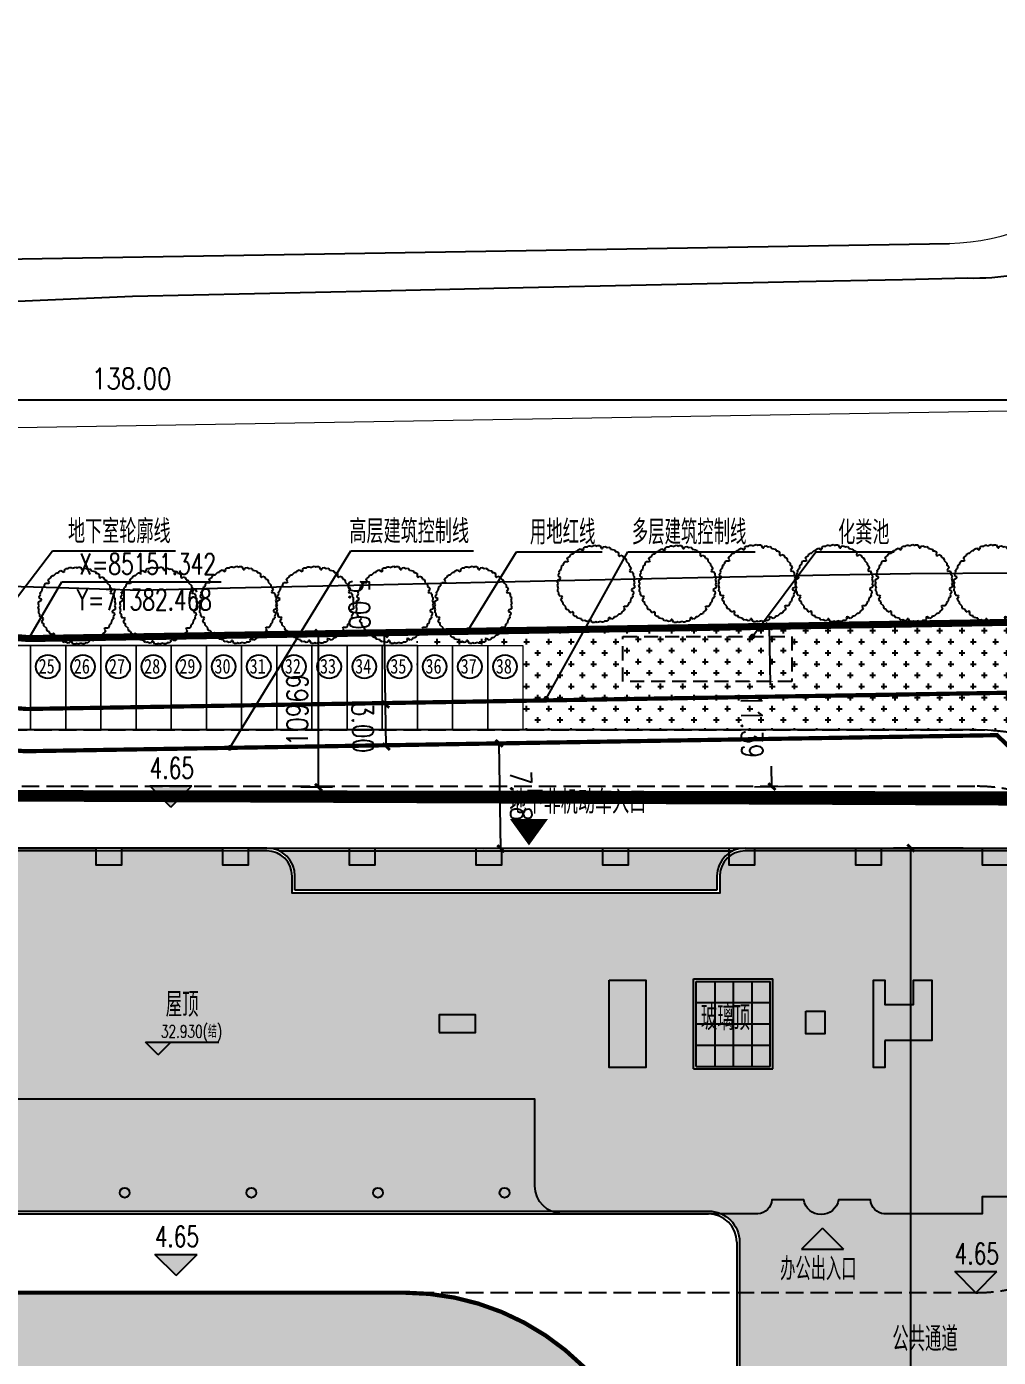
# Model space of a CAD drawing. Header units: metres. Extents: x 71066629 to 71645179, y 84793221 to 85208804.
# Drawn here: x 71382317 to 71451394, y 85100261 to 85194831 of the extents above; entities that cross this region are included whole.
import ezdxf

# ---------------------------------------------------------------- set-up
doc = ezdxf.new("R2010")
doc.units = ezdxf.units.M
doc.header["$LTSCALE"] = 1000
for name, pattern in [('ACAD_ISO04W100', [30, 24, -3, 0, -3]), ('CENTER', [50.800000000000004, 31.75, -6.35, 6.35, -6.35]), ('DASH', [0.35, 0.25, -0.1]), ('DASHED', [19.049999999999997, 12.7, -6.35]), ('DASHEDX2', [1.5, 1, -0.5]), ('HIDDENX2', [19.049999999999997, 12.7, -6.35])]:
    doc.linetypes.add(name, pattern=pattern)
for name, color, linetype in [('A_CUR_GLAZE', 123, 'Continuous'), ('A_N_DIM_ELEV', 3, 'Continuous'), ('A_N_DIM_LEAD', 3, 'Continuous'), ('A_N_PUB_TEXT', 7, 'Continuous'), ('A_OTHER_MEMBER', 134, 'Continuous'), ('A_ROOF_2', 136, 'Continuous'), ('A_SITEP_PLANT', 85, 'Continuous'), ('A_SITEP_TEX_2', 7, 'Continuous'), ('DIM_COOR', 3, 'Continuous'), ('G-ANNO-DIMS', 3, 'Continuous'), ('G-ANNO-LEVL', 3, 'Continuous'), ('G-ANNO-TEXT', 7, 'Continuous'), ('G-BLDG-HIGH', 1, 'Continuous'), ('G-BLDG-MULT', 1, 'Continuous'), ('G-BLDG-OTLN', 2, 'Continuous'), ('G-BLDG-ROOF', 34, 'Continuous'), ('G-BSMT-OTLN', 5, 'HIDDENX2'), ('G-FRIE-FLWL', 6, 'Continuous'), ('G-PLTG', 105, 'Continuous'), ('G-SDWK', 157, 'Continuous'), ('G-SITE-PROP', 1, 'Continuous'), ('G-STRU', 134, 'Continuous'), ('G_DRIV_ROAD', 145, 'Continuous'), ('G_H_252', 252, 'Continuous'), ('G_H_253', 253, 'Continuous'), ('G_N_GUIDES', 3, 'DASH'), ('G_N_PUB_TEXT', 7, 'Continuous'), ('PUB_DIM', 3, 'Continuous'), ('PUB_TEXT', 7, 'Continuous')]:
    doc.layers.add(name, color=color, linetype=linetype)
for name, color, linetype, lineweight in [('G-PARG', 35, 'Continuous', 13), ('G-ROAD-CNTR', 24, 'DASHED', 13), ('G-ROAD-园区', 175, 'Continuous', 13), ('G-ROAD-市政', 1, 'Continuous', 13)]:
    doc.layers.add(name, color=color, linetype=linetype, lineweight=lineweight)
doc.styles.add('_TCH_DIM', font='SIMPLEX', dxfattribs={"bigfont": 'GBCBIG'})
doc.styles.add('dim_font', font='SIMPLEX.shx', dxfattribs={"width": 0.8})
doc.styles.add('GAD A', font='$ gad e.shx', dxfattribs={"width": 0.7, "bigfont": '$ gad c.shx'})
doc.styles.get("Standard").update_dxf_attribs({"font": 'txt', "bigfont": 'gbcbig.shx'})
doc.styles.add('黑体', font='simhei.ttf', dxfattribs={"width": 0.8})
doc.dimstyles.new('DIMN1', dxfattribs={"dimscale": 0.005, "dimtxt": 300, "dimasz": 100, "dimexe": 250, "dimexo": 300, "dimgap": 150, "dimtad": 1, "dimzin": 0, "dimdsep": 46, "dimtxsty": 'dim_font', "dimblk": 'ARCHTICK', "dimcen": 0.09, "dimclrt": 7, "dimazin": 2, "dimtfac": 1, "dimtdec": 0, "dimtix": 1, "dimtmove": 2, "dimatfit": 3, "dimldrblk": 'ARCHTICK', "dimfxl": 1, "dimtolj": 1, "dimtzin": 0, "dimarcsym": 0})
doc.dimstyles.new('DIMN500', dxfattribs={"dimscale": 5, "dimtxt": 300, "dimasz": 100, "dimexe": 250, "dimexo": 300, "dimgap": 150, "dimtad": 1, "dimdec": 0, "dimzin": 0, "dimdsep": 46, "dimtxsty": 'dim_font', "dimblk": 'ARCHTICK', "dimcen": 0.09, "dimclrt": 7, "dimazin": 2, "dimtfac": 1, "dimtdec": 0, "dimtix": 1, "dimtmove": 2, "dimatfit": 3, "dimldrblk": 'ARCHTICK', "dimtolj": 1, "dimtzin": 0, "dimarcsym": 0})

# ---------------------------------------------------------------- blocks, each defined once
blk = doc.blocks.new('A$C237376EB')
at = {"layer": 'G-ROAD-CNTR', "linetype": 'ACAD_ISO04W100'}
blk.add_line((904.5850735462882, 755.837459716), (556.9725341087906, 750.0877919807244), dxfattribs=at)
at = {"layer": 'G-ROAD-市政', "linetype": 'Continuous'}
for p, q in [((682.8556100966525, 764.1715960779838), (870.6062566461042, 767.2770762096334)), ((775.1142160408344, 741.6943120988726), (805.1597276482207, 739.190868021702)), ((875.1501540859026, 740.3485411520087), (805.1597276482207, 739.190868021702))]:
    blk.add_line(p, q, dxfattribs=at)
blk.add_arc((870.3581838324753, 782.2750247319927), 15, 270.9476118900557, 1.548425284363142, dxfattribs=at)
blk = doc.blocks.new('23423535')
at = {"layer": 'A_CUR_GLAZE'}
for p, q in [((3355868.114645113, -499041.480060285), (3362268.114645115, -499041.480060285)), ((3355868.114645113, -499041.4800602943), (3355868.114645118, -504681.4800602878)), ((3356048.114645114, -499241.480060285), (3362088.114645114, -499241.480060285)), ((3356048.114645114, -499241.480060285), (3356048.114645119, -504501.4800602878)), ((3357558.114645114, -499241.4800602854), (3357558.114645115, -504501.4800602864)), ((3359068.114645114, -499241.480060285), (3359068.114645114, -504501.4800602878)), ((3360578.114645113, -499241.4800602836), (3360578.114645113, -504501.4800602864)), ((3362088.114645114, -499241.480060285), (3362088.11464512, -504501.4800602878)), ((3362268.114645115, -499041.480060285), (3362268.114645121, -504681.4800602878)), ((3362088.114645115, -500556.4800602845), (3355999.176334032, -500556.4800602901)), ((3362088.114645117, -501871.480060284), (3356048.114645116, -501871.4800602896)), ((3362088.114645118, -503186.4800602831), (3355999.176334033, -503186.4800602887)), ((3355868.114645118, -504681.4800602878), (3362268.114645118, -504681.4800602878)), ((3356048.114645119, -504501.4800602878), (3362088.114645117, -504501.4800602878))]:
    blk.add_line(p, q, dxfattribs=at)
blk = doc.blocks.new('20130417-2#')
at = {"layer": 'G_H_252', "linetype": 'ByBlock'}
blk.add_hatch(color=256, dxfattribs=at).paths.add_polyline_path([(-26500.00000000373, 79699.99999999988, -0.4142135623730951), (-24300.00000000373, 77499.99999999988), (-24300.00000000373, 43999.99999999988, 0.414213562373095), (-22500.00000000373, 42199.99999999988), (-21299.99999969079, 42199.99999999988), (-21299.9999996908, 20799.99999999988), (-22500.00000000373, 20799.99999999988, 0.414213562373095), (-24300.00000000373, 18999.99999999988), (-24300.00000000373, 9099.99999999594), (-16299.99999999814, 9099.99999999594), (-16299.99999999814, 9939.999999995925), (-5699.999999998137, 9939.999999995925), (-5699.999999998137, 9099.999999995925), (1299.999999996289, 9099.999999995911), (1299.999999996275, 18999.99999999988, 0.414213562373095), (-500.0000000037253, 20799.99999999988), (-1700.00000031665, 20799.99999999988), (-1700.00000031665, 42199.99999999988), (-500.0000000037253, 42199.99999999988, 0.414213562373095), (1299.999999996275, 43999.99999999988), (1299.999999996275, 103499.9999999999, 0.414213562373095), (-500.0000000037253, 105299.9999999999), (-23900, 105299.9999999999, 0.414213562373095), (-25700, 103499.9999999999), (-25700, 102299.9999999999), (-56100, 102299.9999999999), (-56100, 103499.9999999999, 0.414213562373095), (-57900, 105299.9999999999), (-126400.0000000005, 105299.9999999999), (-126400.0000000005, 98300.00000000047), (-125159.9999999953, 98300.00000000047), (-125159.9999999958, 87699.99999999965), (-126400.0000000005, 87699.99999999988), (-126400.0000000005, 79699.99999999988)])
at = {"layer": 'G_H_253'}
h = blk.add_hatch(color=256, dxfattribs=at)
h.dxf.hatch_style = 1
h.paths.add_polyline_path([(-25900, 102499.9999999999), (-25900, 103499.9999999999, -0.2874919409686585), (-24771.77978870814, 105299.9999999999), (-57028.22021129187, 105299.9999999999, -0.2874919409686587), (-55900, 103499.9999999999), (-55900, 102499.9999999999)])
at = {"layer": 'A_N_DIM_ELEV'}
for p, q in [((-65622.76012680586, 90809.12622606696), (-66522.76012680586, 91709.12622606696)), ((-66522.76012680586, 91709.12622606696), (-61321.37093466613, 91709.12622606696)), ((-65622.76012680586, 90809.12622606696), (-64722.76012680586, 91709.12622606696))]:
    blk.add_line(p, q, dxfattribs=at)
at = {"layer": 'A_ROOF_2'}
for points in [[(-33569.99999999814, 96099.99999999139), (-30970, 96099.99999999139), (-30970, 89899.9999999915), (-33569.99999999814, 89899.9999999915)], [(-45660, 92400.0000000014), (-43060, 92400.0000000014), (-43060, 93640.00000000012), (-45660, 93640.00000000012)], [(-19590, 93900.00000000105), (-18229.99999995716, 93900.00000000105), (-18229.99999995716, 92300.00000000198), (-19590, 92300.00000000198)]]:
    blk.add_lwpolyline(points, close=True, dxfattribs=at)
blk.add_lwpolyline([(-13980, 91820.00000000105), (-13980, 89899.99999999942), (-14780, 89899.99999999942), (-14780, 96099.99999999988), (-13980, 96099.99999999988), (-13980, 94380.00000000151), (-11940.00000000186, 94380.00000000151), (-11940.00000000186, 96099.99999999965), (-10620, 96099.99999999965), (-10620, 91820.00000000105), (-13980, 91820.00000000105)], dxfattribs=at)
at = {"layer": 'G-BLDG-OTLN'}
for points in [[(-77200, 105500), (-70050, 105500), (-70050, 104299.9999999255), (-68200, 104300), (-68200, 105500), (-61050, 105500), (-61050, 104299.9999999255), (-59200, 104300), (-59200, 105500), (-52050, 105500), (-52050, 104299.9999999255), (-50200, 104300), (-50200, 105500), (-43050, 105500.0000000149), (-43050, 104299.9999999255), (-41200, 104300.0000000149), (-41200, 105500.0000000149), (-34050, 105500.0000000149), (-34050, 104299.9999999255), (-32200, 104300.0000000149), (-32200, 105500.0000000149), (-25050, 105500.0000000149), (-25050, 104299.9999999255), (-23200, 104300.0000000149), (-23200, 105500.0000000149), (-16050, 105500.0000000149), (-16050, 104299.9999999255), (-14200, 104300.0000000149), (-14200, 105500.0000000149), (-7050, 105500.0000000149), (-7050, 104300.0000000149), (-5200, 104300.0000000149)], [(-57900, 105500), (-52050, 105500), (-52049.9999999553, 104299.9999999255), (-50200, 104299.9999999255), (-50200, 105500), (-43050, 105500), (-43049.9999999553, 104299.9999999255), (-41200, 104299.9999999255), (-41200, 105500.0000000149), (-34050, 105500.0000000149), (-34049.9999999553, 104299.9999999255), (-32200, 104300.0000000149), (-32200, 105500.0000000149), (-25050, 105500.0000000149), (-25050, 105136.3068172038)]]:
    blk.add_lwpolyline(points, dxfattribs=at)
blk.add_lwpolyline([(-5200, 80700.0000000894), (-7050, 80700.0000000894), (-7050, 79500.0000000894), (-13994.9999999404, 79500.0000000894), (-14005, 79500.0000000894, -0.3755861020763782), (-14999.98749992251, 80495.0000000745), (-14999.98749992251, 80500.00000016391), (-17266.10373207927, 80500.00000014901, -0.8509629433967594), (-19733.89626792073, 80500.00000014901), (-22000.01250007749, 80500.00000014901, -0.3770767298598314), (-22995, 79500.0125001669), (-36844.9999999404, 79500.00000016391), (-36855, 79500.0000000149, -0.4127476388663669), (-38849.99374999106, 81495.0000000894), (-38849.99374999106, 87650.0000000894), (-88150, 87650.0000000894)], format="xyb", dxfattribs=at)
for centre in [(-68000, 81000), (-59000, 81000), (-50000, 81000), (-41000, 81000)]:
    blk.add_circle(centre, 350, dxfattribs=at)
at = {"layer": 'G-BLDG-ROOF'}
for p, q in [((-57900, 105499.9999999999), (-139459.882970823, 105499.9999999999)), ((-57900, 105499.9999999999), (-23900, 105499.9999999999)), ((-57028.22021129169, 105299.9999999999), (-24771.77978870831, 105299.9999999999)), ((-23900, 105499.9999999999), (-500.0000000037253, 105499.9999999999)), ((-55900, 102499.9999999999), (-55900, 103499.9999999999)), ((-25900, 103499.9999999999), (-25900, 102499.9999999999)), ((-25900, 102499.9999999999), (-55900, 102499.9999999999)), ((-134500, 79499.99999999988), (-26500.00000000373, 79499.99999999988)), ((-24500.00000000373, 77499.99999999988), (-24500.00000000373, 43999.99999999988))]:
    blk.add_line(p, q, dxfattribs=at)
blk.add_lwpolyline([(-500.0000000037253, 105299.9999999999), (-23900, 105299.9999999999, 0.414213562373095), (-25700, 103499.9999999999), (-25700, 102299.9999999999), (-56100, 102299.9999999999), (-56100, 103499.9999999999, 0.414213562373095), (-57900, 105299.9999999999), (-139459.882970823, 105299.9999999999, 0.5208883048473457), (-142090.0528667178, 101539.6842609107), (-136615.3987647705, 86545.3758024968, -0.08774332942907061), (-136300, 84761.93228704704), (-136300, 81499.99999999988, 0.414213562373095), (-134500, 79699.99999999988), (-26500.00000000373, 79699.99999999988, -0.4142135623730951), (-24300.00000000373, 77499.99999999988), (-24300.00000000373, 43999.99999999988, 0.414213562373095)], format="xyb", dxfattribs=at)
for centre, start, end in [((-57900, 103499.9999999999), 0, 90), ((-23900, 103499.9999999999), 90, 180), ((-26500.00000000373, 77499.99999999988), 0, 90)]:
    blk.add_arc(centre, 2000, start, end, dxfattribs=at)
at = {"linetype": 'ByBlock', "rotation": 90}
blk.add_blockref('23423535', (-526621.4800602864, -3266068.114645121), dxfattribs=at)
at = {"layer": 'A_N_PUB_TEXT', "linetype": 'ByBlock', "style": 'GAD A', "width": 0.7}
for s, p in [('屋顶', (-65084.64808874391, 93502.47782067198)), ('玻璃顶', (-27043.07302941009, 92550.00000000012))]:
    blk.add_text(s, height=1750, dxfattribs=at).set_placement(p)
at = {"layer": 'PUB_TEXT', "style": '_TCH_DIM', "width": 0.7058823529411765}
blk.add_text('32.930(结)', height=892.5, dxfattribs=at).set_placement((-65429.53972454369, 92024.12622606696))
blk = doc.blocks.new('BRANCHD', base_point=(0.5, 0.5))
for p, q in [((0.9505596254410227, 0.743297436128509), (0.9314632446002771, 0.7538736432298557)), ((0.9620405252218217, 0.6940026134366691), (0.9505596254410227, 0.743297436128509)), ((0.9742183128197739, 0.6874965599933831), (0.9620405252218217, 0.6940026134366691)), ((0.9697365129869726, 0.5872572432749065), (0.9936420849502089, 0.5940171824764761)), ((0.9697365129869726, 0.5708106159599874), (0.9697365129869726, 0.5872572432749065)), ((1.008048233500921, 0.5502635966295678), (0.9697365129869726, 0.5708106159599874)), ((0.9865236434099081, 0.6682046705638996), (0.9742183128197739, 0.6874965599933831)), ((0.9820690817241038, 0.647302361335638), (0.9865236434099081, 0.6682046705638996)), ((0.9972671223133035, 0.6196268809602271), (0.9820690817241038, 0.647302361335638)), ((0.9936420849502089, 0.5940171824764761), (0.9972671223133035, 0.6196268809602271)), ((1.008135802567131, 0.5200449615237905), (1.008048233500921, 0.5502635966295678)), ((0.9984505427080577, 0.5038736432298557), (1.008135802567131, 0.5200449615237905))]:
    blk.add_line(p, q)
blk = doc.blocks.new('A$C203C35CE')
at = {"layer": 'A_SITEP_PLANT', "extrusion": (0, 0, -1), "yscale": 2981.739130434784, "zscale": -2981.739130434782}
for xscale, rotation in [(2981.739130434763, 60.00000000017639), (2981.739130434794, 30.00000000017587), (2981.739130434784, 90), (2981.739130434768, 120.0000000001762), (2981.739130434778, 150.0000000001759), (2981.739130434778, 330.0000000001759), (2981.739130434755, 180.0000000001761), (2981.739130434768, 300.0000000001762), (2981.739130434794, 210.0000000001758), (2981.739130434784, 270), (2981.739130434763, 240.0000000001764)]:
    blk.add_blockref('BRANCHD', (-1526.186619581713, 1526.186955187266), dxfattribs=dict(at, xscale=xscale, rotation=rotation))
at = {"layer": 'A_SITEP_PLANT', "extrusion": (0, 0, -1), "xscale": 2981.739130434755, "yscale": 2981.739130434784, "zscale": -2981.739130434782}
blk.add_blockref('BRANCHD', (-1526.186619581713, 1526.186955187266), dxfattribs=at)
blk = doc.blocks.new('_ARCHTICK')
at = {"color": 0, "linetype": 'ByBlock', "const_width": 0.4}
blk.add_lwpolyline([(-0.5, -0.5), (0.5, 0.5)], dxfattribs=at)
blk = doc.blocks.new('*D79')
at = {"layer": 'Defpoints', "color": 0, "transparency": 16777216}
for p in [(71403067.61440131, 85151748.5), (71405569.49999999, 85151748.5), (71405569.50006823, 85140779.34326395)]:
    blk.add_point(p, dxfattribs=at)
at = {"layer": 'PUB_DIM', "color": 0, "lineweight": -2, "transparency": 16777216}
for p, q in [((71404069.49999999, 85151748.5), (71401817.61440131, 85151748.5)), ((71403067.61440131, 85140779.34326395), (71403067.61440131, 85151748.5)), ((71404069.50006823, 85140779.34326395), (71401817.61440131, 85140779.34326395))]:
    blk.add_line(p, q, dxfattribs=at)
at = {"layer": 'PUB_DIM', "color": 0, "lineweight": -2, "transparency": 16777216, "xscale": 500, "yscale": 500, "zscale": 500}
for p, rotation in [((71403067.61440131, 85151748.5), 90), ((71403067.61440131, 85140779.34326395), 270)]:
    blk.add_blockref('_ARCHTICK', p, dxfattribs=dict(at, rotation=rotation))
at = {"layer": 'PUB_DIM', "color": 7, "transparency": 16777216, "insert": (71401567.6144013, 85146263.92163199), "char_height": 1500, "attachment_point": 5, "rotation": 90, "style": 'dim_font'}
blk.add_mtext('\\A1;10969', dxfattribs=at)
blk = doc.blocks.new('*D127')
at = {"layer": 'Defpoints', "color": 0, "transparency": 16777216}
for p in [(71445181.16529281, 85136459.32458436), (71450401.91788973, 85136459.32458436), (71450401.91788973, 85025256.38287933)]:
    blk.add_point(p, dxfattribs=at)
at = {"layer": 'G-ANNO-DIMS', "color": 0, "lineweight": -2, "transparency": 16777216}
for p, q in [((71448901.91788973, 85136459.32458436), (71443931.16529281, 85136459.32458436)), ((71445181.16529281, 85025256.38287933), (71445181.16529281, 85136459.32458436)), ((71448901.91788973, 85025256.38287933), (71443931.16529281, 85025256.38287933))]:
    blk.add_line(p, q, dxfattribs=at)
at = {"layer": 'G-ANNO-DIMS', "color": 0, "lineweight": -2, "transparency": 16777216, "xscale": 500, "yscale": 500, "zscale": 500}
for p, rotation in [((71445181.16529281, 85136459.32458436), 90), ((71445181.16529281, 85025256.38287933), 270)]:
    blk.add_blockref('_ARCHTICK', p, dxfattribs=dict(at, rotation=rotation))
at = {"layer": 'G-ANNO-DIMS', "color": 7, "transparency": 16777216, "insert": (71443681.1652928, 85080857.85373187), "char_height": 1500, "attachment_point": 5, "rotation": 90, "style": 'dim_font'}
blk.add_mtext('\\A1;111.20', dxfattribs=at)
blk = doc.blocks.new('*D133')
at = {"layer": 'Defpoints', "color": 0, "transparency": 16777216}
for p in [(71458791.47966082, 85168309.62203124), (71320791.4851865, 85131923.98692816), (71458791.47966082, 85131923.98692751)]:
    blk.add_point(p, dxfattribs=at)
at = {"layer": 'G-ANNO-DIMS', "color": 0, "lineweight": -2, "transparency": 16777216}
for p, q in [((71320791.4851865, 85133423.98692816), (71320791.4851865, 85169559.62203124)), ((71458791.47966082, 85133423.98692751), (71458791.47966082, 85169559.62203124)), ((71320791.4851865, 85168309.62203124), (71458791.47966082, 85168309.62203124))]:
    blk.add_line(p, q, dxfattribs=at)
at = {"layer": 'G-ANNO-DIMS', "color": 0, "lineweight": -2, "transparency": 16777216, "xscale": 500, "yscale": 500, "zscale": 500, "rotation": 180}
blk.add_blockref('_ARCHTICK', (71320791.4851865, 85168309.62203124), dxfattribs=at)
at = {"layer": 'G-ANNO-DIMS', "color": 0, "lineweight": -2, "transparency": 16777216, "xscale": 500, "yscale": 500, "zscale": 500}
blk.add_blockref('_ARCHTICK', (71458791.47966082, 85168309.62203124), dxfattribs=at)
at = {"layer": 'G-ANNO-DIMS', "color": 7, "transparency": 16777216, "insert": (71389791.48242366, 85169809.62203124), "char_height": 1500, "attachment_point": 5, "style": 'dim_font'}
blk.add_mtext('\\A1;138.00', dxfattribs=at)
blk = doc.blocks.new('*D137')
at = {"layer": 'Defpoints', "color": 0, "transparency": 16777216}
for p in [(71415907.35814925, 85143893.76982181), (71418844.31747927, 85143942.34495716), (71418968.0811023, 85136459.32458438)]:
    blk.add_point(p, dxfattribs=at)
at = {"layer": 'G-ANNO-DIMS', "color": 0, "lineweight": -2, "transparency": 16777216}
for p, q in [((71417344.52259754, 85143917.53945896), (71414657.52908114, 85143873.09857331)), ((71416031.12177229, 85136410.74944903), (71415907.35814925, 85143893.76982181)), ((71417468.28622057, 85136434.51908618), (71414781.29270418, 85136390.07820053))]:
    blk.add_line(p, q, dxfattribs=at)
at = {"layer": 'G-ANNO-DIMS', "color": 0, "lineweight": -2, "transparency": 16777216, "xscale": 500, "yscale": 500, "zscale": 500}
for p, rotation in [((71415907.35814925, 85143893.76982181), 90.94754342820517), ((71416031.12177229, 85136410.74944903), 270.9475434282052)]:
    blk.add_blockref('_ARCHTICK', p, dxfattribs=dict(at, rotation=rotation))
at = {"layer": 'G-ANNO-DIMS', "color": 7, "transparency": 16777216, "insert": (71417469.03484249, 85140177.06513362), "char_height": 1500, "attachment_point": 5, "rotation": 270.94754342820517, "style": 'dim_font'}
blk.add_mtext('\\A1;7.48', dxfattribs=at)
blk = doc.blocks.new('*D142')
at = {"layer": 'Defpoints', "color": 0, "transparency": 16777216}
for p in [(71432371.03231393, 85152167.0747375), (71435105.29360223, 85152212.30064891), (71432559.39051116, 85140779.34343185)]:
    blk.add_point(p, dxfattribs=at)
at = {"layer": 'G-ANNO-DIMS', "color": 0, "lineweight": -2, "transparency": 16777216}
for p, q in [((71433870.82716617, 85152191.88201888), (71436355.12264577, 85152232.97338338)), ((71435105.29360223, 85152212.30064891), (71435173.90957479, 85148063.92659168)), ((71435293.65179947, 85140824.56934325), (71435269.59480292, 85142279.00359021)), ((71434059.1853634, 85140804.15071322), (71436543.48084301, 85140845.24207772))]:
    blk.add_line(p, q, dxfattribs=at)
at = {"layer": 'G-ANNO-DIMS', "color": 0, "lineweight": -2, "transparency": 16777216, "xscale": 500, "yscale": 500, "zscale": 500}
for p, rotation in [((71435105.29360223, 85152212.30064891), 90.9476115493919), ((71435293.65179947, 85140824.56934325), 270.9476115493919)]:
    blk.add_blockref('_ARCHTICK', p, dxfattribs=dict(at, rotation=rotation))
at = {"layer": 'G-ANNO-DIMS', "color": 7, "transparency": 16777216, "insert": (71433868.4111162, 85145149.08022095), "char_height": 1500, "attachment_point": 5, "rotation": 270.9476115493919, "style": 'dim_font'}
blk.add_mtext('\\A1;11.39', dxfattribs=at)
blk = doc.blocks.new('*D145')
at = {"layer": 'Defpoints', "color": 0, "transparency": 16777216}
for p in [(71407835.59708472, 85146668.38646647), (71410312.04035416, 85146709.34795187), (71410361.65488963, 85143709.75989498)]:
    blk.add_point(p, dxfattribs=at)
at = {"layer": 'G-ANNO-DIMS', "color": 0, "lineweight": -2, "transparency": 16777216}
for p, q in [((71408812.24550192, 85146684.54067051), (71406585.76804118, 85146647.713732)), ((71407885.21162018, 85143668.79840958), (71407835.59708472, 85146668.38646647)), ((71408861.86003739, 85143684.95261362), (71406635.38257664, 85143648.12567511))]:
    blk.add_line(p, q, dxfattribs=at)
at = {"layer": 'G-ANNO-DIMS', "color": 0, "lineweight": -2, "transparency": 16777216, "xscale": 500, "yscale": 500, "zscale": 500}
for p, rotation in [((71407835.59708472, 85146668.38646647), 90.94761154918126), ((71407885.21162018, 85143668.79840958), 270.9476115491813)]:
    blk.add_blockref('_ARCHTICK', p, dxfattribs=dict(at, rotation=rotation))
at = {"layer": 'G-ANNO-DIMS', "color": 7, "transparency": 16777216, "insert": (71406219.98501535, 85145015.64059494), "char_height": 1500, "attachment_point": 5, "rotation": 270.94761154918126, "style": 'dim_font'}
blk.add_mtext('\\A1;3.00', dxfattribs=at)
blk = doc.blocks.new('*D146')
at = {"layer": 'Defpoints', "color": 0, "transparency": 16777216}
for p in [(71410229.35135947, 85151708.54664452), (71407752.90809001, 85151667.58515911), (71410312.04035415, 85146709.34795189)]:
    blk.add_point(p, dxfattribs=at)
at = {"layer": 'G-ANNO-DIMS', "color": 0, "lineweight": -2, "transparency": 16777216}
for p, q in [((71408729.55650724, 85151683.73936316), (71406503.07904649, 85151646.91242465)), ((71407835.59708469, 85146668.38646647), (71407752.90809001, 85151667.58515911)), ((71408812.24550192, 85146684.54067053), (71406585.76804116, 85146647.71373202))]:
    blk.add_line(p, q, dxfattribs=at)
at = {"layer": 'G-ANNO-DIMS', "color": 0, "lineweight": -2, "transparency": 16777216, "xscale": 500, "yscale": 500, "zscale": 500}
for p, rotation in [((71407752.90809001, 85151667.58515911), 90.94761154929466), ((71407835.59708469, 85146668.38646647), 270.9476115492947)]:
    blk.add_blockref('_ARCHTICK', p, dxfattribs=dict(at, rotation=rotation))
at = {"layer": 'G-ANNO-DIMS', "color": 7, "transparency": 16777216, "insert": (71405968.60653467, 85153786.01192732), "char_height": 1500, "attachment_point": 5, "rotation": 270.94761154929466, "style": 'dim_font'}
blk.add_mtext('\\A1;5.00', dxfattribs=at)
blk = doc.blocks.new('*D158')
at = {"layer": 'Defpoints', "color": 0, "transparency": 16777216}
for p in [(71382657.27894968, 85151344.9239443), (71382657.27894968, 85151329.83857366), (71382662.71544664, 85151344.9239443)]:
    blk.add_point(p, dxfattribs=at)
at = {"layer": 'PUB_DIM', "color": 0, "lineweight": -2, "transparency": 16777216}
for p, q in [((71382658.77894968, 85151344.9239443), (71382663.96544664, 85151344.9239443)), ((71382658.77894968, 85151329.83857366), (71382663.96544664, 85151329.83857366)), ((71382662.71544664, 85151329.83857366), (71382662.71544664, 85151344.9239443))]:
    blk.add_line(p, q, dxfattribs=at)
at = {"layer": 'PUB_DIM', "color": 0, "lineweight": -2, "transparency": 16777216, "xscale": 0.5, "yscale": 0.5, "zscale": 0.5}
for p, rotation in [((71382662.71544664, 85151344.9239443), 90), ((71382662.71544664, 85151329.83857366), 270)]:
    blk.add_blockref('_ARCHTICK', p, dxfattribs=dict(at, rotation=rotation))
at = {"layer": 'PUB_DIM', "color": 7, "transparency": 16777216, "insert": (71382661.21544662, 85151337.381259), "char_height": 1.5, "attachment_point": 5, "rotation": 90, "style": 'dim_font'}
blk.add_mtext('\\A1;15.09', dxfattribs=at)

msp = doc.modelspace()

# ---------------------------------------------------------------- hatches: boundary and pattern name
at = {"layer": 'G-ANNO-LEVL'}
for points in [[(71392569.79759903, 85139369.47144097), (71391069.79759903, 85140869.47144097), (71394069.79759903, 85140869.47144097)], [(71392938.70923875, 85106083.2895271), (71391438.70923875, 85107583.2895271), (71394438.70923875, 85107583.2895271)], [(71449791.5942586, 85104859.33082287), (71448291.5942586, 85106359.33082287), (71451291.5942586, 85106359.33082287)]]:
    msp.add_hatch(color=256, dxfattribs=at).paths.add_polyline_path(points)
at = {"layer": 'G-FRIE-FLWL'}
h = msp.add_hatch(dxfattribs=at)
h.set_pattern_fill('AR-HBONE', color=256, scale=1000, style=0)
h.set_pattern_definition([(45, (0, 0), (5.551115123125783e-14, 862.1045876226387), [1828.8, -609.6]), (135, (431.052, 431.052), (5.551115123125783e-14, 862.1045876226387), [1828.8, -609.6])])
edge = h.paths.add_edge_path()
edge.add_line((71320791.48423149, 85104859.34594029), (71320791.48423149, 85098859.352251))
edge.add_line((71320791.48423149, 85098859.352251), (71409191.48669386, 85098859.33353661))
edge.add_arc((71409191.48415345, 85086859.3325034), 12000.00103321698, 4.9332459752804425e-06, 89.99998787043887, ccw=False)
edge.add_line((71421191.48518667, 85086859.33353661), (71421191.4851866, 85029459.32375132))
edge.add_line((71421191.4851866, 85029459.32375132), (71427191.48518665, 85029459.32375132))
edge.add_line((71427191.48518665, 85029459.32375132), (71427191.48518667, 85086859.32976861))
edge.add_arc((71409191.48141867, 85086859.32976861), 18000.00376799703, 0, 89.99998080973377)
edge.add_line((71409191.48744747, 85104859.33353661), (71320791.48423149, 85104859.34594029))
at = {"layer": 'G-PLTG'}
h = msp.add_hatch(dxfattribs=at)
h.set_pattern_fill('CROSS', color=256, scale=500, style=0)
h.set_pattern_definition([(0, (0, 0), (793.75, 793.75), [396.875, -1190.625]), (90, (198.4375, -198.4375), (-793.75, 793.75), [396.875, -1190.625])])
h.paths.add_polyline_path([(71436709.0700968, 85148294.31658757), (71436709.0700968, 85151494.31660281), (71424709.0700968, 85151494.31660281), (71424709.0700968, 85148294.31658757)], flags=16)
edge = h.paths.add_edge_path()
edge.add_line((71417597.71580987, 85150845.84613422), (71417597.71580987, 85144845.84584816))
edge.add_line((71417597.71580987, 85144845.84584816), (71449791.19563672, 85144845.84584354))
edge.add_arc((71449791.62194772, 85128845.84584922), 15999.99999999917, 8.745265062819726, 90.00152661382072, ccw=False)
edge.add_line((71465605.60720542, 85131278.51316497), (71465872.17453545, 85131319.51925044))
edge.add_line((71465872.17453545, 85131319.51925044), (71467872.17453545, 85131319.51925044))
edge.add_line((71467872.17453545, 85131319.51925044), (71467637.35838832, 85140276.82005396))
edge.add_arc((71452516.53793502, 85137035.0847726), 15464.41265665693, 12.10040667202006, 90.21391533027176)
edge.add_line((71452458.80126953, 85152499.38964844), (71410019.46449232, 85151489.49002291))
edge.add_line((71410019.46449232, 85151489.49002291), (71410097.77275898, 85144845.84584923))
edge.add_line((71410097.77275898, 85144845.84584923), (71410097.77275898, 85150845.8461342))
edge.add_line((71410097.77275898, 85150845.8461342), (71417597.71580987, 85150845.84613422))
h = msp.add_hatch(dxfattribs=at)
h.set_pattern_fill('CROSS', color=256, scale=500, style=0)
h.set_pattern_definition([(0, (0, -14117.84117805958), (793.75, 793.75), [396.875, -1190.625]), (90, (198.4375, -14316.27867805958), (-793.75, 793.75), [396.875, -1190.625])])
h.paths.add_polyline_path([(71436709.0700968, 85151494.31660283), (71424709.0700968, 85151494.31660283), (71424709.0700968, 85148294.31658757), (71436709.0700968, 85148294.31658757)])

# ---------------------------------------------------------------- linework, layer by layer
at = {"layer": 'A_N_DIM_LEAD'}
for p, q in [((71371321.00364631, 85140779.3430509), (71384165.48040037, 85157589.18289177)), ((71384165.48040037, 85157589.18289177), (71392898.91563699, 85157589.18289177)), ((71396754.75550844, 85143576.99993809), (71405365.03200936, 85157589.18289177)), ((71405365.03200936, 85157589.18289177), (71414089.31368126, 85157589.18289177)), ((71433921.32545431, 85151494.31660283), (71438415.93833046, 85157504.6093432)), ((71438415.93833046, 85157504.6093432), (71443993.07686369, 85157504.6093432))]:
    msp.add_line(p, q, dxfattribs=at)
at = {"layer": 'A_N_DIM_LEAD', "const_width": 200}
for points in [[(71433861.43728188, 85151414.23285414, 1), (71433981.21362674, 85151574.40035151, 1)], [(71396702.40136983, 85143491.79991361, 1), (71396807.10964705, 85143662.19996256, 1)]]:
    msp.add_lwpolyline(points, format="xyb", close=True, dxfattribs=at)
at = {"layer": 'A_SITEP_TEX_2'}
msp.add_lwpolyline([(71418025.06311108, 85138515.35707562, 2700, 0, 0), (71418025.06311108, 85136643.3387699, 0, 0, 0)], format="xyseb", dxfattribs=at)
at = {"layer": 'DIM_COOR', "color": 3}
for p, q in [((71382468.09834886, 85151341.9048115), (71384827.76965532, 85155376.81372207)), ((71384827.76965532, 85155376.81372207), (71396157.76965532, 85155376.81372207))]:
    msp.add_line(p, q, dxfattribs=at)
at = {"layer": 'G-ANNO-DIMS'}
for p, q in [((71413712.97170633, 85151950.67370015), (71417130.70509061, 85157504.6093432)), ((71417130.70509061, 85157504.6093432), (71423221.47228655, 85157504.6093432)), ((71419252.24160829, 85147071.21607172), (71425055.87116131, 85157504.6093432)), ((71425055.87116131, 85157504.6093432), (71434110.06799518, 85157504.6093432))]:
    msp.add_line(p, q, dxfattribs=at)
at = {"layer": 'G-ANNO-DIMS', "const_width": 200}
for points in [[(71413660.56277753, 85151865.5073677, 1), (71413765.38063513, 85152035.8400326, 1)], [(71419203.63059871, 85146983.82631405, 1), (71419300.85261787, 85147158.6058294, 1)]]:
    msp.add_lwpolyline(points, format="xyb", close=True, dxfattribs=at)
at = {"layer": 'G-ANNO-LEVL'}
for p, q in [((71392569.79759903, 85139369.47144097), (71391069.79759903, 85140869.47144097)), ((71391069.79759903, 85140869.47144097), (71394069.79759903, 85140869.47144097)), ((71392569.79759903, 85139369.47144097), (71394069.79759903, 85140869.47144097)), ((71392938.70923875, 85106083.2895271), (71391438.70923875, 85107583.2895271)), ((71391438.70923875, 85107583.2895271), (71394438.70923875, 85107583.2895271)), ((71392938.70923875, 85106083.2895271), (71394438.70923875, 85107583.2895271)), ((71449791.5942586, 85104859.33082287), (71448291.5942586, 85106359.33082287)), ((71448291.5942586, 85106359.33082287), (71451291.5942586, 85106359.33082287)), ((71449791.5942586, 85104859.33082287), (71451291.5942586, 85106359.33082287))]:
    msp.add_line(p, q, dxfattribs=at)
at = {"layer": 'G-ANNO-LEVL', "color": 2}
for p, q in [((71438895.75253433, 85109448.39179222), (71437395.75253433, 85107948.39179222)), ((71438895.75253433, 85109448.39179222), (71440395.75253433, 85107948.39179222)), ((71437395.75253433, 85107948.39179222), (71440395.75253433, 85107948.39179222))]:
    msp.add_line(p, q, dxfattribs=at)
at = {"layer": 'G-ANNO-TEXT'}
for centre in [(71383822.9892096, 85149346.74111268), (71386322.9893283, 85149346.71723212), (71388822.9894608, 85149348.1376459), (71391322.98957947, 85149348.11376536), (71393822.98970099, 85149348.387914), (71396322.98981678, 85149348.06600428), (71398822.98993546, 85149348.04212372), (71401322.99005698, 85149348.3162724), (71403822.9901728, 85149347.99436264), (71406322.99029145, 85149347.9704821), (71408822.99041009, 85149347.94660154), (71411322.99052866, 85149347.91078417), (71413822.9906473, 85149347.88690363), (71416322.99076594, 85149347.86302307)]:
    msp.add_circle(centre, 843.0239244699478, dxfattribs=at)
at = {"layer": 'G-BLDG-HIGH', "linetype": 'DASH', "ltscale": 5, "const_width": 300.0000142492354}
msp.add_lwpolyline([(71462839.79001473, 85021695.5286349), (71461182.08619717, 85083015.6262232), (71459737.80255817, 85136451.19793567), (71451290.32745226, 85144478.97796726), (71382201.51493718, 85143336.30010161), (71352156.10816103, 85145839.71778873), (71193465.87637576, 85143214.90775949), (71162866.8220028, 85142708.81174934), (71154744.8439044, 85134577.12368555), (71153394.62573844, 85065440.87685446), (71149809.23722139, 85035505.08305454), (71149243.59556717, 85006542.61125518)], dxfattribs=at)
at = {"layer": 'G-BLDG-MULT', "linetype": 'DASH', "ltscale": 5, "const_width": 300.0000142492354}
msp.add_lwpolyline([(71161602.70693433, 85145688.31245755), (71151769.04155725, 85135842.89076324), (71150398.1689868, 85065649.06076373), (71146812.78053093, 85035713.26747468), (71146233.69430053, 85006062.3948905), (71245759.10555162, 85021940.93779875), (71249143.57324001, 85022434.2386127), (71251367.8374273, 85022708.2980563), (71253589.57634135, 85022942.61597875), (71255814.98808573, 85023138.18720043), (71258043.51324026, 85023294.68018903), (71260274.44722323, 85023412.61750309), (71262506.99921297, 85023491.24433407), (71264740.7748237, 85023531.18229197), (71266961.69721334, 85023531.80365069), (71370294.91367571, 85022668.87539808), (71465841.78936413, 85021663.95444943), (71464181.04036027, 85083096.6964794), (71462703.25639734, 85137771.71238172), (71452467.57294372, 85147498.85738169), (71382301.55732763, 85146338.36337337), (71352256.1487488, 85148841.7812107), (71193416.31141314, 85146214.49663629)], close=True, dxfattribs=at)
at = {"layer": 'G-BSMT-OTLN', "ltscale": 0.1, "const_width": 200}
msp.add_lwpolyline([(71157191.58090669, 85140759.55333252), (71157191.58090669, 85135259.55333154), (71153991.5812761, 85135259.55333154), (71153991.58127633, 85005669.52005905), (71165691.58195624, 85007522.61812352), (71165691.58119047, 85013394.9157322), (71238076.46104214, 85024859.55444618), (71460791.5816469, 85024859.55444579), (71460791.58164707, 85127259.5534181), (71457591.58201651, 85127259.5534181), (71457591.58201635, 85140759.5547513)], close=True, dxfattribs=at)
at = {"layer": 'G-FRIE-FLWL', "linetype": 'DASH', "ltscale": 5}
for p, q in [((71242858.15367174, 85144845.84584923), (71449791.59566487, 85144845.84584923)), ((71229720.87073898, 85140845.84584923), (71449791.59566487, 85140845.84584923)), ((71449791.5942586, 85104859.33082287), (71320791.48423149, 85104859.34594029))]:
    msp.add_line(p, q, dxfattribs=at)
at = {"layer": 'G-FRIE-FLWL', "linetype": 'DASH', "ltscale": 5, "const_width": 300}
msp.add_lwpolyline([(71320791.48423149, 85104859.34594029), (71320791.48423149, 85098859.352251), (71409191.48669386, 85098859.33353661, -0.4142134751486441), (71421191.48518667, 85086859.33353661), (71421191.4851866, 85029459.32375132), (71427191.48518665, 85029459.32375132), (71427191.48518667, 85086859.32976861, 0.414213464273533), (71409191.48744747, 85104859.33353661), (71320791.48423149, 85104859.34594029)], format="xyb", dxfattribs=at)
at = {"layer": 'G-FRIE-FLWL', "linetype": 'DASH', "ltscale": 5}
for centre, radius, start, end in [((71449791.59566487, 85128845.84584923), 16000, 0, 90), ((71449791.59566487, 85128845.84584923), 12000, 0, 90), ((71449791.59566487, 85116859.33082287), 12000, 269.9999932832026, 0)]:
    msp.add_arc(centre, radius, start, end, dxfattribs=at)
at = {"layer": 'G-PARG'}
for points in [[(71380097.71400528, 85144843.62687053), (71380097.77131858, 85150843.62715526), (71382597.77143723, 85150843.6032747), (71382597.71412395, 85144843.60299), (71380097.71400528, 85144843.62687053)], [(71382597.71412395, 85144843.60299), (71382597.77143726, 85150843.6032747), (71385097.77155589, 85150843.57939418), (71385097.7142426, 85144843.57910945), (71382597.71412395, 85144843.60299)], [(71385097.71424252, 85144843.5676468), (71385097.77155583, 85150843.56793153), (71387597.77167447, 85150843.54405098), (71387597.71436119, 85144843.54376628), (71385097.71424252, 85144843.5676468)], [(71387597.71437794, 85144845.2975524), (71387597.77169125, 85150845.29783711), (71390097.77180988, 85150845.27395658), (71390097.7144966, 85144845.27367185), (71387597.71437794, 85144845.2975524)], [(71390097.71449651, 85144845.2622092), (71390097.77180982, 85150845.26249394), (71392597.77192846, 85150845.23861338), (71392597.71461518, 85144845.23832868), (71390097.71449651, 85144845.2622092)], [(71392597.71461518, 85144845.23832868), (71392597.77192849, 85150845.23861338), (71395097.77204712, 85150845.21473286), (71395097.71473384, 85144845.21444812), (71392597.71461518, 85144845.23832868)], [(71395097.71473375, 85144845.20298548), (71395097.77204706, 85150845.20327021), (71397597.7721657, 85150845.17938966), (71397597.71485242, 85144845.17910495), (71395097.71473375, 85144845.20298548)], [(71397597.7148526, 85144845.20203027), (71397597.77216591, 85150845.20231497), (71400097.77228454, 85150845.17843445), (71400097.71497126, 85144845.17814972), (71397597.7148526, 85144845.20203027)], [(71400097.71497117, 85144845.16668707), (71400097.77228448, 85150845.1669718), (71402597.77240312, 85150845.14309125), (71402597.71508984, 85144845.14280654), (71400097.71497117, 85144845.16668707)], [(71402597.71508984, 85144845.14280654), (71402597.77240315, 85150845.14309125), (71405097.77252178, 85150845.11921072), (71405097.7152085, 85144845.11892599), (71402597.71508984, 85144845.14280654)], [(71405097.71520841, 85144845.10746334), (71405097.77252172, 85150845.10774808), (71407597.77264036, 85150845.08386752), (71407597.71532708, 85144845.08358282), (71405097.71520841, 85144845.10746334)], [(71407597.71532726, 85144845.10650815), (71407597.77264057, 85150845.10679285), (71410097.7727592, 85150845.08291233), (71410097.71544592, 85144845.0826276), (71407597.71532726, 85144845.10650815)], [(71410097.7154457, 85144845.05922808), (71410097.772759, 85150845.05951278), (71412597.77287763, 85150845.03563225), (71412597.71556436, 85144845.03534752), (71410097.7154457, 85144845.05922808)], [(71412597.71556427, 85144845.02388488), (71412597.77287757, 85150845.02416961), (71415097.77299622, 85150845.00028905), (71415097.71568294, 85144845.00000435), (71412597.71556427, 85144845.02388488)], [(71415097.71568312, 85144845.02292968), (71415097.77299643, 85150845.02321438), (71417597.77311505, 85150844.99933386), (71417597.71580178, 85144844.99904913), (71415097.71568312, 85144845.02292968)]]:
    msp.add_lwpolyline(points, dxfattribs=at)
at = {"layer": 'G-ROAD-园区'}
for p, q in [((71410097.77276649, 85150845.84613422), (71245097.70807894, 85150845.84613423)), ((71410097.77275898, 85150845.05998701), (71410097.77275898, 85144845.05970176)), ((71417597.77311483, 85150844.97640854), (71417597.77311483, 85144844.97612329))]:
    msp.add_line(p, q, dxfattribs=at)
at = {"layer": 'G-SDWK'}
for p, q in [((71422360.60170688, 85155482.80959505), (71414924.4545251, 85155317.2401836)), ((71431116.46733102, 85155678.12491874), (71422360.60170688, 85155482.80959505)), ((71439379.59775749, 85155843.57895447), (71431116.46733102, 85155678.12491874)), ((71445148.00000004, 85155946.00000001), (71439379.59775749, 85155843.57895447)), ((71452562.66668099, 85155995.45437971), (71445148.00000004, 85155946.00000001)), ((71384573.0000001, 85154939.00000001), (71378863.94751522, 85155104.19332832)), ((71390408.99999999, 85154770.99999996), (71384573.0000001, 85154939.00000001)), ((71396794.158402, 85154913.27066821), (71390408.99999999, 85154770.99999996)), ((71406663.1492203, 85155133.16621825), (71396794.158402, 85154913.27066821)), ((71414924.4545251, 85155317.2401836), (71406663.1492203, 85155133.16621825)), ((71449791.64823057, 85144845.8458492), (71240358.15367162, 85144845.8458492))]:
    msp.add_line(p, q, dxfattribs=at)
msp.add_lwpolyline([(71258018.75669631, 85175480.72918963), (71270299.08643171, 85175713.12392932), (71281245.66217695, 85175920.27851519), (71281661.66488346, 85175914.15420757), (71297367.98220778, 85174277.29180199), (71305431.88425274, 85173436.89759451), (71311395.24899656, 85173505.47674432), (71331141.80925582, 85173816.01509993), (71348345.19905433, 85174086.55904828), (71368876.99999999, 85174701), (71377450.96465655, 85175130.83983064), (71382733.66714345, 85175364.3720771), (71389848.32385659, 85175678.8894608), (71407179.38895786, 85176062.66617806), (71417625.076269, 85176288.39437133), (71426368.71283856, 85176477.34175475), (71437213.35889746, 85176711.6913278), (71444566.2482476, 85176870.5850778), (71449213, 85176970.99999991, 0.4259488362715839), (71466689.21967694, 85194161.4988413)], format="xyb", dxfattribs=at)
msp.add_arc((71449791.62194772, 85128845.84584922), 16000, 0, 90, dxfattribs=at)
at = {"layer": 'G-SITE-PROP', "color": 1, "linetype": 'CENTER', "ltscale": 0.1, "const_width": 500}
msp.add_lwpolyline([(71452458.80126953, 85152499.38964844), (71382468.2006836, 85151341.796875), (71352422.79052734, 85153845.21484375), (71193333.61816406, 85151213.80615234), (71161520.01953125, 85150687.62207031, 0.3938686968656183), (71146789.18457031, 85136488.40332031), (71146770.81298828, 85135982.421875), (71145403.99169922, 85065996.03271484), (71141818.60351562, 85036060.24169922), (71141157.59277344, 85002214.59960938), (71246211.79199219, 85018975.21972656), (71249543.3959961, 85019460.81542969), (71251708.61816406, 85019727.60009766), (71253878.23486328, 85019956.42089844), (71256051.39160156, 85020147.39990234), (71258227.78320312, 85020300.2319336), (71260406.43310547, 85020415.40527344), (71262586.60888672, 85020492.1875), (71264768.0053711, 85020531.18896484), (71266949.58496094, 85020531.7993164), (71370266.6015625, 85019669.00634766), (71469071.22802734, 85018629.82177734)], format="xyb", dxfattribs=at)
at = {"layer": 'G-STRU', "linetype": 'DASHEDX2', "elevation": -2.091176951532492e-07}
msp.add_lwpolyline([(71436709.0700968, 85148294.31658757), (71424709.0700968, 85148294.31658757), (71424709.0700968, 85151494.31660283), (71436709.0700968, 85151494.31660283)], close=True, dxfattribs=at)
at = {"layer": 'G_DRIV_ROAD'}
for points in [[(71260164.14033715, 85176322.39112118), (71447914.7596064, 85179428.04312417)], [(71260164.18457031, 85176322.38769531), (71447914.79492188, 85179428.03955078)]]:
    msp.add_lwpolyline(points, dxfattribs=at)
at = {"layer": 'PUB_DIM', "ltscale": 0.5}
msp.add_lwpolyline([(71450929.47351135, 85115478.72978318, 0, 0, 0), (71457557.99531616, 85109069.18185532, 330, 0, 0), (71458276.87654175, 85108374.04895127, 0, 0, 0)], format="xyseb", dxfattribs=at)

# ---------------------------------------------------------------- block references
at = {"layer": 'A_OTHER_MEMBER', "linetype": 'ByBlock'}
msp.add_blockref('20130417-2#', (71457291.48518659, 85030959.32458435), dxfattribs=at)
at = {"layer": 'A_SITEP_PLANT', "xscale": 1.8, "yscale": 1.8, "zscale": 1.8}
for p in [(71431497.25239559, 85152523.33685628), (71436982.88261497, 85152523.33685628), (71442641.3774525, 85152523.33685628), (71448217.12587106, 85152523.33685628), (71420043.1837281, 85152474.81003664), (71425847.33493304, 85152474.81003664), (71383139.98116875, 85150934.63860016), (71388944.13237369, 85150934.63860016), (71394594.04983623, 85150983.16541979), (71400079.68005562, 85150983.16541979), (71405738.17489314, 85150983.16541979), (71411313.92331171, 85150983.16541979)]:
    msp.add_blockref('A$C203C35CE', p, dxfattribs=at)
at = {"layer": 'G_N_GUIDES', "xscale": 1000, "yscale": 1000, "zscale": 1000}
msp.add_blockref('A$C237376EB', (70577308.67682125, 84412150.79480837), dxfattribs=at)

# ---------------------------------------------------------------- texts
at = {"layer": 'A_N_PUB_TEXT', "style": '_TCH_DIM'}
for s, p in [('地下室轮廓线', (71385262.21350932, 85158114.18289177)), ('高层建筑控制线', (71405261.12219189, 85158114.18289177)), ('化粪池', (71440005.31090625, 85158029.6093432))]:
    msp.add_text(s, height=1687.943262411347, dxfattribs=at).set_placement(p)
at = {"layer": 'A_N_PUB_TEXT'}
for s, height, style, width, p in [('用地红线', 1750, 'GAD A', 0.7, (71418095.48803459, 85158029.6093432)), ('多层建筑控制线', 1750, 'GAD A', 0.7, (71425338.02075107, 85158029.6093432)), ('4.65', 1487.5, '_TCH_DIM', 0.7058823529411765, (71391059.79759903, 85141394.47144097)), ('4.65', 1487.5, '_TCH_DIM', 0.7058823529411765, (71391428.70923875, 85108108.2895271)), ('4.65', 1487.5, '_TCH_DIM', 0.7058823529411765, (71448281.5942586, 85106884.33082287))]:
    msp.add_text(s, height=height, dxfattribs=dict(at, style=style, width=width)).set_placement(p)
at = {"layer": 'G-ANNO-TEXT'}
for s, height, style, width, p in [('25', 1051.476793248945, '黑体', 0.8, (71383169.8124969, 85148854.63045554)), ('26', 1051.476793248945, '黑体', 0.8, (71385669.81261559, 85148854.60657498)), ('27', 1051.476793248945, '黑体', 0.8, (71388169.81274809, 85148856.02698876)), ('28', 1051.476793248945, '黑体', 0.8, (71390669.81286676, 85148856.00310822)), ('29', 1051.476793248945, '黑体', 0.8, (71393169.81298828, 85148856.27725686)), ('30', 1051.476793248945, '黑体', 0.8, (71395669.81310408, 85148855.95534714)), ('31', 1051.476793248945, '黑体', 0.8, (71398169.81322275, 85148855.93146658)), ('32', 1051.476793248945, '黑体', 0.8, (71400669.81334427, 85148856.20561525)), ('33', 1051.476793248945, '黑体', 0.8, (71403169.8134601, 85148855.8837055)), ('34', 1051.476793248945, '黑体', 0.8, (71405669.81357874, 85148855.85982496)), ('35', 1051.476793248945, '黑体', 0.8, (71408169.81369738, 85148855.8359444)), ('36', 1051.476793248945, '黑体', 0.8, (71410669.81381595, 85148855.80012703)), ('37', 1051.476793248945, '黑体', 0.8, (71413169.8139346, 85148855.77624649)), ('38', 1051.476793248945, '黑体', 0.8, (71415669.81405324, 85148855.75236593)), ('公共通道', 1750, 'GAD A', 0.7, (71443852.65643881, 85100695.11392869))]:
    msp.add_text(s, height=height, dxfattribs=dict(at, style=style, width=width)).set_placement(p)
msp.add_text('地下非机动车入口', height=1687.943262411347, dxfattribs=at).set_placement((71416639.17078716, 85138886.7690205))
at = {"layer": 'G_N_PUB_TEXT', "style": 'GAD A', "width": 0.7}
msp.add_text('办公出入口', height=1631.004444280777, rotation=359.7954958638621, dxfattribs=at).set_placement((71435880.97955938, 85105745.06895995))
at = {"layer": 'PUB_TEXT', "color": 3, "style": '_TCH_DIM', "width": 0.7058823529411765}
for s, p in [('X=85151.342', (71386057.76965532, 85155901.81372207)), ('Y=71382.468', (71385857.76965532, 85153364.31372207))]:
    msp.add_text(s, height=1487.5, dxfattribs=at).set_placement(p)

# ---------------------------------------------------------------- dimensions: what is measured, and where the dimension line sits
at = {"layer": 'G-ANNO-DIMS'}
for p1, p2, distance, text, picture, middle in [((71320791.4851865, 85131923.98692816), (71458791.47966082, 85131923.98692751), 36385.63510373235, '138.00', '*D133', (71389791.48242366, 85169809.62203124)), ((71418968.08110228, 85136459.32458436), (71418844.31747924, 85143942.34495716), 2937.3610009334025, '7.48', '*D137', (71417469.03484249, 85140177.06513362)), ((71450401.91788973, 85025256.38287933), (71450401.91788973, 85136459.32458436), 5220.752596914768, '111.20', '*D127', (71443681.1652928, 85080857.85373187))]:
    dim = msp.add_aligned_dim(p1=p1, p2=p2, distance=distance, text=text, dimstyle='DIMN500', dxfattribs=at)
    dim.commit()
    dim.dimension.update_dxf_attribs({"geometry": picture, "text_midpoint": middle})
for base, p1, p2, angle, text, picture, middle in [((71407752.90809001, 85151667.58515911), (71410312.04035415, 85146709.34795189), (71410229.35135947, 85151708.54664452), 90.94761154929465, '5.00', '*D146', (71405968.60653467, 85153786.01192732)), ((71435105.29360223, 85152212.30064891), (71432559.39051117, 85140779.34343186), (71432371.03231393, 85152167.0747375), 90.94761154939191, '11.39', '*D142', (71433868.4111162, 85145149.08022095)), ((71407835.59708472, 85146668.38646647), (71410361.65488961, 85143709.75989498), (71410312.04035415, 85146709.34795187), 90.94761154918126, '3.00', '*D145', (71406219.98501535, 85145015.64059494))]:
    dim = msp.add_linear_dim(base=base, p1=p1, p2=p2, angle=angle, text=text, dimstyle='DIMN500', dxfattribs=at)
    dim.commit()
    dim.dimension.update_dxf_attribs({"geometry": picture, "text_midpoint": middle, "dimtype": 129})
at = {"layer": 'PUB_DIM'}
dim = msp.add_aligned_dim(p1=(71405569.50006823, 85140779.34326395), p2=(71405569.49999999, 85151748.5), distance=2501.8855986744165, dimstyle='DIMN500', dxfattribs=at)
dim.commit()
dim.dimension.update_dxf_attribs({"geometry": '*D79', "text_midpoint": (71401567.6144013, 85146263.92163199)})
at = {"layer": 'PUB_DIM', "color": 1}
dim = msp.add_aligned_dim(p1=(71382657.27894968, 85151329.83857366), p2=(71382657.27894968, 85151344.9239443), distance=-5.4364969581365585, dimstyle='DIMN1', dxfattribs=at)
dim.commit()
dim.dimension.update_dxf_attribs({"geometry": '*D158', "text_midpoint": (71382661.21544662, 85151337.381259)})

doc.saveas('drawing.dxf')
